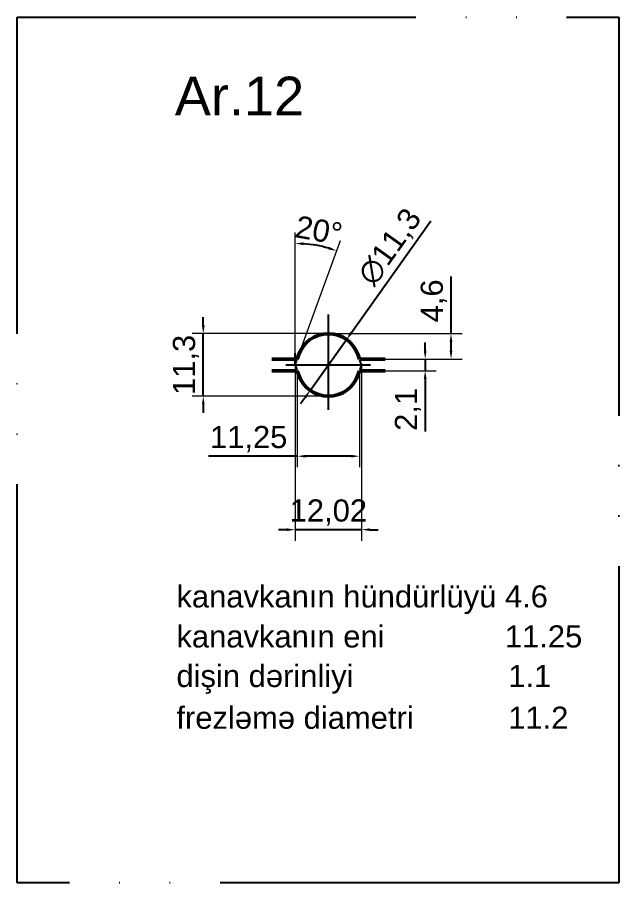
# Model space of a CAD drawing. Header units: millimetres. Extents: x -954 to 34898, y -2134 to 12006.
# Drawn here: x 7730.5 to 7839.1, y 813.8 to 970.2 of the extents above; entities that cross this region are included whole.
import ezdxf

# ---------------------------------------------------------------- set-up
doc = ezdxf.new("R2010")
doc.units = ezdxf.units.MM
doc.header["$LTSCALE"] = 3
doc.linetypes.add('ACAD_ISO05W100', pattern=[33, 24, -3, 0, -3, 0, -3])
for name, color, linetype, lineweight in [('контурная', 7, 'Continuous', 50), ('размерные', 7, 'Continuous', 25), ('размеры', 80, 'ACAD_ISO05W100', 25), ('тонкая', 7, 'Continuous', 20)]:
    doc.layers.add(name, color=color, linetype=linetype, lineweight=lineweight)
doc.layers.add('осевая', color=4, linetype='Continuous')
doc.styles.add('s1v4', font='arial.ttf', dxfattribs={"height": 4})
doc.styles.add('s2v4', font='arial.ttf', dxfattribs={"height": 8})
doc.styles.get("Standard").update_dxf_attribs({"font": 'arial.ttf'})
doc.dimstyles.new('s1v4', dxfattribs={"dimtxt": 4, "dimasz": 1.5, "dimexe": 2, "dimexo": 0, "dimgap": 0.7, "dimtad": 1, "dimtxsty": 'Standard', "dimcen": 2.5, "dimadec": 0, "dimazin": 0, "dimtfac": 1, "dimtix": 1, "dimtmove": 0, "dimatfit": 3, "dimfxl": 1, "dimlwd": -1, "dimlwe": 20, "dimarcsym": 0})

# ---------------------------------------------------------------- blocks, each defined once
blk = doc.blocks.new('*D1391')
at = {"layer": 'Defpoints', "color": 0, "transparency": 16777216}
for p in [(7786.64, 913.03), (7808.79, 913.03), (7796.6, 908.43)]:
    blk.add_point(p, dxfattribs=at)
at = {"layer": 'размерные', "color": 0, "transparency": 16777216}
for p, q in [((7808.79, 913.03), (7808.79, 923.37)), ((7808.79, 909.93), (7808.79, 911.53))]:
    blk.add_line(p, q, dxfattribs=at)
at = {"layer": 'размерные', "color": 0, "lineweight": 20, "transparency": 16777216}
for p, q in [((7786.64, 913.03), (7810.79, 913.03)), ((7796.6, 908.43), (7810.79, 908.43))]:
    blk.add_line(p, q, dxfattribs=at)
at = {"layer": 'размерные', "color": 0, "transparency": 16777216}
for points in [[(7808.54, 911.53), (7809.04, 911.53), (7808.79, 913.03)], [(7808.54, 909.93), (7809.04, 909.93), (7808.79, 908.43)]]:
    blk.add_solid(points, dxfattribs=at)
at = {"layer": 'размерные', "color": 0, "transparency": 16777216, "insert": (7805.69, 918.95), "char_height": 4, "attachment_point": 5, "rotation": 90}
blk.add_mtext('4,6', dxfattribs=at)
blk = doc.blocks.new('*D1392')
at = {"layer": 'Defpoints', "color": 0, "transparency": 16777216}
for p in [(7780.63, 907.38), (7792.65, 907.38), (7780.63, 877.6)]:
    blk.add_point(p, dxfattribs=at)
at = {"layer": 'размерные', "color": 0, "lineweight": 20, "transparency": 16777216}
for p, q in [((7780.63, 907.38), (7780.63, 875.6)), ((7792.65, 907.38), (7792.65, 875.6))]:
    blk.add_line(p, q, dxfattribs=at)
at = {"layer": 'размерные', "color": 0, "transparency": 16777216}
for p, q in [((7779.13, 877.6), (7777.63, 877.6)), ((7792.65, 877.6), (7780.63, 877.6)), ((7794.15, 877.6), (7795.65, 877.6))]:
    blk.add_line(p, q, dxfattribs=at)
for points in [[(7779.13, 877.85), (7779.13, 877.35), (7780.63, 877.6)], [(7794.15, 877.85), (7794.15, 877.35), (7792.65, 877.6)]]:
    blk.add_solid(points, dxfattribs=at)
at = {"layer": 'размерные', "color": 0, "transparency": 16777216, "insert": (7786.64, 880.7), "char_height": 4, "attachment_point": 5}
blk.add_mtext('12,02', dxfattribs=at)
blk = doc.blocks.new('*D1390')
at = {"layer": 'Defpoints', "color": 0, "transparency": 16777216}
for p in [(7796.6, 908.43), (7796.6, 906.33), (7804.12, 906.33)]:
    blk.add_point(p, dxfattribs=at)
at = {"layer": 'размерные', "color": 0, "transparency": 16777216}
for p, q in [((7804.12, 909.93), (7804.12, 911.43)), ((7804.12, 908.43), (7804.12, 906.33)), ((7804.12, 904.83), (7804.12, 895.35))]:
    blk.add_line(p, q, dxfattribs=at)
at = {"layer": 'размерные', "color": 0, "lineweight": 20, "transparency": 16777216}
for p, q in [((7796.6, 908.43), (7806.12, 908.43)), ((7796.6, 906.33), (7806.12, 906.33))]:
    blk.add_line(p, q, dxfattribs=at)
at = {"layer": 'размерные', "color": 0, "transparency": 16777216}
for points in [[(7803.87, 909.93), (7804.37, 909.93), (7804.12, 908.43)], [(7803.87, 904.83), (7804.37, 904.83), (7804.12, 906.33)]]:
    blk.add_solid(points, dxfattribs=at)
at = {"layer": 'размерные', "color": 0, "transparency": 16777216, "insert": (7801.02, 899.34), "char_height": 4, "attachment_point": 5, "rotation": 90}
blk.add_mtext('2,1', dxfattribs=at)
blk = doc.blocks.new('*D1393')
at = {"layer": 'Defpoints', "color": 0, "transparency": 16777216}
for p in [(7785.7, 928.74), (7780.63, 909.49), (7780.63, 907.38), (7780.63, 907.38), (7780.95, 908.24)]:
    blk.add_point(p, dxfattribs=at)
at = {"layer": 'размерные', "color": 0, "lineweight": 20, "transparency": 16777216}
for p, q in [((7780.63, 909.49), (7780.63, 931.33)), ((7780.95, 908.24), (7788.82, 929.88))]:
    blk.add_line(p, q, dxfattribs=at)
at = {"layer": 'размерные', "color": 0, "transparency": 16777216}
blk.add_arc((7780.63, 907.38), 21.95, 73.9161, 86.0839, dxfattribs=at)
for points in [[(7782.12, 929.03), (7782.14, 929.53), (7780.63, 929.33)], [(7786.79, 928.71), (7786.64, 928.23), (7788.14, 928)]]:
    blk.add_solid(points, dxfattribs=at)
at = {"layer": 'размерные', "color": 0, "transparency": 16777216, "insert": (7784.92, 931.7), "char_height": 4, "attachment_point": 5, "rotation": 350}
blk.add_mtext('20°', dxfattribs=at)
blk = doc.blocks.new('*D1394')
at = {"layer": 'Defpoints', "color": 0, "transparency": 16777216}
for p in [(7781.02, 906.33), (7792.27, 906.33), (7792.27, 890.88)]:
    blk.add_point(p, dxfattribs=at)
at = {"layer": 'размерные', "color": 0, "lineweight": 20, "transparency": 16777216}
for p, q in [((7781.02, 906.33), (7781.02, 888.88)), ((7792.27, 906.33), (7792.27, 888.88))]:
    blk.add_line(p, q, dxfattribs=at)
at = {"layer": 'размерные', "color": 0, "transparency": 16777216}
for p, q in [((7781.02, 890.88), (7764.96, 890.88)), ((7790.77, 890.88), (7782.52, 890.88))]:
    blk.add_line(p, q, dxfattribs=at)
for points in [[(7782.52, 891.13), (7782.52, 890.63), (7781.02, 890.88)], [(7790.77, 891.13), (7790.77, 890.63), (7792.27, 890.88)]]:
    blk.add_solid(points, dxfattribs=at)
at = {"layer": 'размерные', "color": 0, "transparency": 16777216, "insert": (7772.24, 893.98), "char_height": 4, "attachment_point": 5}
blk.add_mtext('11,25', dxfattribs=at)
blk = doc.blocks.new('*D1438')
at = {"layer": 'Defpoints', "color": 0, "transparency": 16777216}
for p in [(7789.92, 911.98), (7783.36, 902.78)]:
    blk.add_point(p, dxfattribs=at)
at = {"layer": 'размерные', "color": 0, "transparency": 16777216}
for p, q in [((7805.16, 933.34), (7790.79, 913.2)), ((7783.36, 902.78), (7789.92, 911.98)), ((7782.49, 901.56), (7781.62, 900.34))]:
    blk.add_line(p, q, dxfattribs=at)
for points in [[(7790.59, 913.34), (7791, 913.05), (7789.92, 911.98)], [(7782.29, 901.7), (7782.69, 901.41), (7783.36, 902.78)]]:
    blk.add_solid(points, dxfattribs=at)
at = {"layer": 'размерные', "color": 0, "transparency": 16777216, "insert": (7797.9, 928.61), "char_height": 4, "attachment_point": 5, "rotation": 54.4986}
blk.add_mtext('∅11,3', dxfattribs=at)
blk = doc.blocks.new('*D1439')
at = {"layer": 'Defpoints', "color": 0, "transparency": 16777216}
for p in [(7764.04, 913.03), (7786.64, 913.03), (7786.64, 901.73)]:
    blk.add_point(p, dxfattribs=at)
at = {"layer": 'размерные', "color": 0, "transparency": 16777216}
for p, q in [((7764.04, 914.53), (7764.04, 916.03)), ((7764.04, 901.73), (7764.04, 913.03)), ((7764.04, 900.23), (7764.04, 898.73))]:
    blk.add_line(p, q, dxfattribs=at)
at = {"layer": 'размерные', "color": 0, "lineweight": 20, "transparency": 16777216}
for p, q in [((7786.64, 913.03), (7762.04, 913.03)), ((7786.64, 901.73), (7762.04, 901.73))]:
    blk.add_line(p, q, dxfattribs=at)
at = {"layer": 'размерные', "color": 0, "transparency": 16777216}
for points in [[(7763.79, 914.53), (7764.29, 914.53), (7764.04, 913.03)], [(7763.79, 900.23), (7764.29, 900.23), (7764.04, 901.73)]]:
    blk.add_solid(points, dxfattribs=at)
at = {"layer": 'размерные', "color": 0, "transparency": 16777216, "insert": (7760.93, 907.38), "char_height": 4, "attachment_point": 5, "rotation": 90}
blk.add_mtext('11,3', dxfattribs=at)

msp = doc.modelspace()

# ---------------------------------------------------------------- linework, layer by layer
at = {"layer": 'контурная'}
for p, q in [((7781.015, 908.428), (7781.266, 909.117)), ((7792.268, 908.428), (7792.018, 909.117)), ((7781.015, 908.428), (7776.415, 908.428)), ((7792.268, 908.428), (7796.869, 908.428)), ((7781.015, 906.328), (7776.415, 906.328)), ((7781.015, 906.328), (7781.266, 905.639)), ((7792.268, 906.328), (7792.018, 905.639)), ((7792.268, 906.328), (7796.869, 906.328))]:
    msp.add_line(p, q, dxfattribs=at)
for start, end in [(90, 162.07723), (17.92277, 90), (197.92277, 270), (270, 342.07723)]:
    msp.add_arc((7786.642, 907.378), 5.65, start, end, dxfattribs=at)
at = {"layer": 'осевая'}
for p, q in [((7786.642, 899.237), (7786.642, 916.52)), ((7778.959, 907.378), (7794.265, 907.378))]:
    msp.add_line(p, q, dxfattribs=at)
at = {"layer": 'размерные'}
for p, q in [((7780.633, 907.378), (7780.633, 909.492)), ((7780.633, 907.378), (7780.946, 908.236)), ((7780.633, 907.378), (7780.946, 906.519)), ((7792.651, 907.378), (7792.34, 908.231)), ((7792.651, 907.378), (7792.34, 906.525))]:
    msp.add_line(p, q, dxfattribs=at)
at = {"layer": 'размеры'}
msp.add_lwpolyline([(7730.458, 970.205), (7839.071, 970.205), (7839.071, 813.801), (7730.458, 813.801)], close=True, dxfattribs=at)

# ---------------------------------------------------------------- texts
at = {"layer": 'контурная', "style": 's2v4'}
msp.add_text('Ar.12', height=7, dxfattribs=at).set_placement((7758.902, 952.477))
at = {"layer": 'тонкая', "style": 's1v4'}
for s, p in [('kanavkanın hündürlüyü 4.6', (7759.194, 863.541)), ('kanavkanın eni              11.25', (7759.194, 856.311)), ('dişin dərinliyi                  1.1', (7759.194, 849.162)), ('frezləmə diametri           11.2', (7759.194, 841.62))]:
    msp.add_text(s, height=4, dxfattribs=at).set_placement(p)

# ---------------------------------------------------------------- dimensions: what is measured, and where the dimension line sits
at = {"layer": 'размерные'}
dim = msp.add_diameter_dim_2p(p1=(7783.361, 902.778), p2=(7789.923, 911.978), dimstyle='s1v4', dxfattribs=at)
dim.commit()
dim.dimension.update_dxf_attribs({"geometry": '*D1438', "text_midpoint": (7800.475, 926.77), "dimtype": 163})
dim = msp.add_angular_dim_2l(base=(7785.695, 928.737), line1=((7780.633, 907.378), (7780.633, 909.492)), line2=((7780.633, 907.378), (7780.946, 908.236)), dimstyle='s1v4', dxfattribs=at)
dim.commit()
dim.dimension.update_dxf_attribs({"geometry": '*D1393', "text_midpoint": (7784.921, 931.696)})
for base, p2, picture, middle in [((7808.792, 913.028), (7786.642, 913.028), '*D1391', (7808.792, 918.948)), ((7804.123, 906.328), (7796.603, 906.328), '*D1390', (7804.123, 899.339))]:
    dim = msp.add_linear_dim(base=base, p1=(7796.603, 908.428), p2=p2, angle=90, dimstyle='s1v4', dxfattribs=at)
    dim.commit()
    dim.dimension.update_dxf_attribs({"geometry": picture, "text_midpoint": middle, "dimtype": 160})
dim = msp.add_linear_dim(base=(7764.036, 913.028), p1=(7786.642, 901.728), p2=(7786.642, 913.028), angle=90, dimstyle='s1v4', dxfattribs=at)
dim.commit()
dim.dimension.update_dxf_attribs({"geometry": '*D1439', "text_midpoint": (7760.932, 907.378)})
dim = msp.add_linear_dim(base=(7780.633, 877.597), p1=(7792.651, 907.378), p2=(7780.633, 907.378), dimstyle='s1v4', dxfattribs=at)
dim.commit()
dim.dimension.update_dxf_attribs({"geometry": '*D1392', "text_midpoint": (7786.642, 880.701)})
dim = msp.add_linear_dim(base=(7792.268, 890.88), p1=(7781.015, 906.328), p2=(7792.268, 906.328), dimstyle='s1v4', dxfattribs=at)
dim.commit()
dim.dimension.update_dxf_attribs({"geometry": '*D1394', "text_midpoint": (7772.24, 890.88), "dimtype": 160})

doc.saveas('drawing.dxf')
